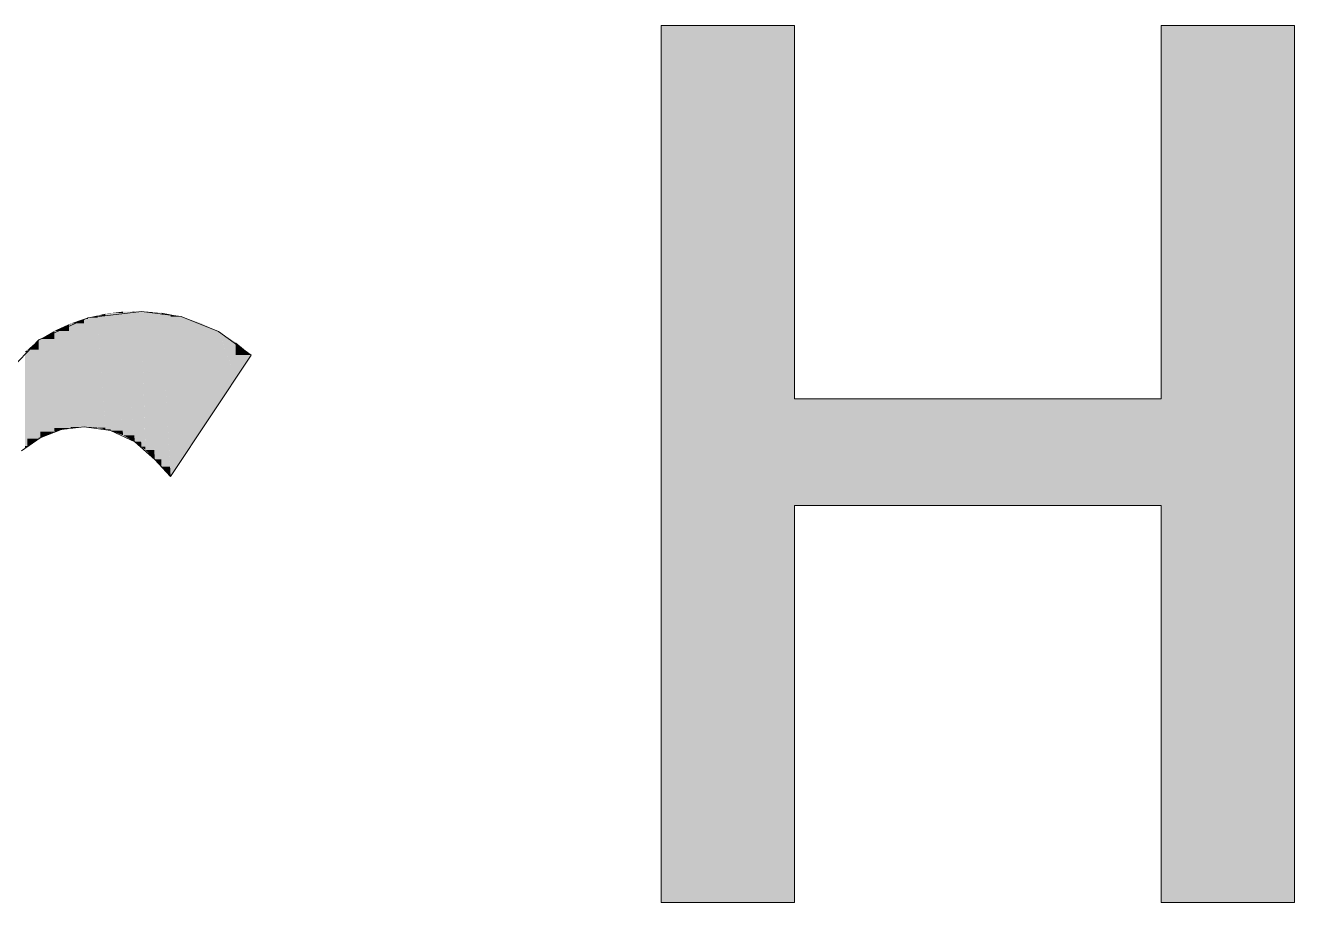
# Model space of a CAD drawing. Extents: x 885 to 2021, y 330 to 1122.
# Drawn here: x 1896.164 to 1899.059, y 650.97 to 652.97 of the extents above; entities that cross this region are included whole.
import ezdxf

# ---------------------------------------------------------------- set-up
doc = ezdxf.new("R2010")
doc.units = 0
doc.layers.add('P11_Plankopf_Ausführung_AF_4_800 Plankopf', color=7, linetype='Continuous', lineweight=25)

msp = doc.modelspace()

# ---------------------------------------------------------------- linework, layer by layer
at = {"layer": 'P11_Plankopf_Ausführung_AF_4_800 Plankopf', "color": 0, "linetype": 'Continuous', "lineweight": 13, "ltscale": 16.9}
for p, q in [((1897.9181, 652.9697), (1897.6136, 652.9697)), ((1897.6136, 652.9697), (1897.6136, 650.9697)), ((1897.9181, 652.1181), (1897.9181, 652.9697)), ((1899.0586, 652.9697), (1898.7544, 652.9697)), ((1898.7544, 652.9697), (1898.7544, 652.1181)), ((1899.0586, 650.9697), (1899.0586, 652.9697)), ((1896.3064, 652.3033), (1896.1945, 652.2525)), ((1896.4284, 652.3177), (1896.3064, 652.3033)), ((1896.5194, 652.3057), (1896.4284, 652.3177)), ((1896.6047, 652.2717), (1896.5194, 652.3057)), ((1896.6791, 652.2179), (1896.6047, 652.2717)), ((1896.1945, 652.2525), (1896.1081, 652.1617)), ((1896.4952, 651.9416), (1896.6791, 652.2179)), ((1898.7544, 652.1181), (1897.9181, 652.1181)), ((1896.2463, 652.0481), (1896.1978, 652.0294)), ((1896.2979, 652.0544), (1896.2463, 652.0481)), ((1896.3582, 652.0459), (1896.2979, 652.0544)), ((1896.4135, 652.0205), (1896.3582, 652.0459)), ((1896.1978, 652.0294), (1896.1553, 651.9996)), ((1896.4591, 651.9801), (1896.4135, 652.0205)), ((1896.4591, 651.9801), (1896.4952, 651.9416)), ((1897.9181, 651.8752), (1898.7544, 651.8752)), ((1897.9181, 650.9697), (1897.9181, 651.8752)), ((1898.7544, 651.8752), (1898.7544, 650.9697)), ((1897.6136, 650.9697), (1897.9181, 650.9697)), ((1898.7544, 650.9697), (1899.0586, 650.9697))]:
    msp.add_line(p, q, dxfattribs=at)
at = {"layer": 'P11_Plankopf_Ausführung_AF_4_800 Plankopf', "color": 0, "linetype": 'Continuous', "lineweight": 0, "ltscale": 0.0169}
for points in [[(1897.6136, 650.9697), (1897.9181, 650.9697), (1897.6136, 652.9697)], [(1897.9181, 652.1181), (1897.9181, 652.9697), (1897.6136, 652.9697)], [(1897.9181, 651.8752), (1897.7802, 651.8752), (1897.6136, 652.9697)], [(1897.9181, 652.1181), (1897.8505, 652.1181), (1897.6136, 652.9697)], [(1898.884, 652.1181), (1898.7544, 652.1181), (1898.7544, 652.9697)], [(1899.0586, 650.9697), (1899.0586, 652.9697), (1898.7544, 652.9697)], [(1896.2979, 652.2902), (1896.2674, 652.2902), (1896.2979, 652.3005)], [(1896.3064, 652.3005), (1896.2979, 652.3005), (1896.3064, 652.3033)], [(1896.3064, 652.0544), (1896.2979, 652.0544), (1896.2979, 652.3005)], [(1896.3064, 652.0538), (1896.3064, 652.3005), (1896.2979, 652.3005)], [(1896.3284, 652.3033), (1896.3064, 652.3033), (1896.3284, 652.3082)], [(1896.3283, 652.0538), (1896.3064, 652.0538), (1896.3064, 652.3033)], [(1896.3284, 652.0524), (1896.3284, 652.3033), (1896.3064, 652.3033)], [(1896.3465, 652.3082), (1896.3284, 652.3082), (1896.3465, 652.3123)], [(1896.3462, 652.0524), (1896.3284, 652.0524), (1896.3284, 652.3082)], [(1896.3465, 652.0485), (1896.3465, 652.3082), (1896.3284, 652.3082)], [(1896.3582, 652.3123), (1896.3465, 652.3123), (1896.3582, 652.3137)], [(1896.3581, 652.0485), (1896.3465, 652.0485), (1896.3465, 652.3123)], [(1896.3582, 652.0459), (1896.3582, 652.3123), (1896.3465, 652.3123)], [(1896.3868, 652.3137), (1896.3582, 652.3137), (1896.3868, 652.3171)], [(1896.3857, 652.0459), (1896.3582, 652.0459), (1896.3582, 652.3137)], [(1896.3868, 652.0352), (1896.3868, 652.3137), (1896.3582, 652.3137)], [(1896.3873, 652.0352), (1896.3868, 652.0352), (1896.3868, 652.3171)], [(1896.3873, 652.0349), (1896.3873, 652.3171), (1896.3868, 652.3171)], [(1896.3873, 652.3171), (1896.3868, 652.3171), (1896.3873, 652.3171)], [(1896.4135, 652.3171), (1896.3873, 652.3171), (1896.4135, 652.3175)], [(1896.4122, 652.0349), (1896.3873, 652.0349), (1896.3873, 652.3171)], [(1896.4135, 652.0205), (1896.4135, 652.3171), (1896.3873, 652.3171)], [(1896.4284, 652.3175), (1896.4135, 652.3175), (1896.4284, 652.3177)], [(1896.4279, 652.0205), (1896.4135, 652.0205), (1896.4135, 652.3175)], [(1896.4284, 652.0091), (1896.4284, 652.3175), (1896.4135, 652.3175)], [(1896.4375, 652.0091), (1896.4284, 652.0091), (1896.4284, 652.3177)], [(1896.4378, 652.3171), (1896.4284, 652.3171), (1896.4284, 652.3177)], [(1896.4378, 652.002), (1896.4378, 652.3171), (1896.4284, 652.3171)], [(1896.4577, 652.002), (1896.4378, 652.002), (1896.4378, 652.3171)], [(1896.4591, 652.3156), (1896.4378, 652.3156), (1896.4378, 652.3171)], [(1896.4591, 651.9801), (1896.4591, 652.3156), (1896.4378, 652.3156)], [(1896.4736, 651.9801), (1896.4591, 651.9801), (1896.4591, 652.3156)], [(1896.4743, 652.3145), (1896.4591, 652.3145), (1896.4591, 652.3156)], [(1896.4743, 651.9639), (1896.4743, 652.3145), (1896.4591, 652.3145)], [(1896.4939, 651.9639), (1896.4743, 651.9639), (1896.4743, 652.3145)], [(1896.4952, 652.3104), (1896.4745, 652.3104), (1896.4743, 652.3145)], [(1896.4952, 651.9416), (1896.4952, 652.3104), (1896.4745, 652.3104)], [(1896.5194, 651.978), (1896.4952, 651.978), (1896.4952, 652.3104)], [(1896.5194, 652.3057), (1896.4955, 652.3057), (1896.4952, 652.3104)], [(1896.5194, 651.978), (1896.5194, 652.3057), (1896.4955, 652.3057)], [(1896.5631, 652.0437), (1896.5194, 652.0437), (1896.5194, 652.3057)], [(1896.5631, 652.2913), (1896.5218, 652.2913), (1896.5194, 652.3057)], [(1896.2297, 652.2544), (1896.1978, 652.2544), (1896.2297, 652.273)], [(1896.23, 652.273), (1896.2297, 652.273), (1896.23, 652.2732)], [(1896.23, 652.0433), (1896.2297, 652.0433), (1896.2297, 652.273)], [(1896.23, 652.0433), (1896.23, 652.273), (1896.2297, 652.273)], [(1896.2634, 652.2732), (1896.23, 652.2732), (1896.2634, 652.2884)], [(1896.2634, 652.0516), (1896.23, 652.0516), (1896.23, 652.2732)], [(1896.2634, 652.0516), (1896.2634, 652.2732), (1896.23, 652.2732)], [(1896.2674, 652.2884), (1896.2634, 652.2884), (1896.2674, 652.2902)], [(1896.2674, 652.0519), (1896.2634, 652.0519), (1896.2634, 652.2884)], [(1896.2674, 652.0519), (1896.2674, 652.2884), (1896.2634, 652.2884)], [(1896.2979, 652.0544), (1896.2674, 652.0544), (1896.2674, 652.2902)], [(1896.2979, 652.0544), (1896.2979, 652.2902), (1896.2674, 652.2902)], [(1896.5631, 652.0437), (1896.5631, 652.2913), (1896.5218, 652.2913)], [(1896.6047, 652.1062), (1896.5631, 652.1062), (1896.5631, 652.2913)], [(1896.6047, 652.2717), (1896.5675, 652.2717), (1896.5631, 652.2913)], [(1896.6047, 652.1062), (1896.6047, 652.2717), (1896.5675, 652.2717)], [(1896.6436, 652.1645), (1896.6047, 652.1645), (1896.6047, 652.2717)], [(1896.6436, 652.2471), (1896.6137, 652.2471), (1896.6047, 652.2717)], [(1896.1945, 652.2302), (1896.1686, 652.2302), (1896.1945, 652.2525)], [(1896.1978, 652.2525), (1896.1945, 652.2525), (1896.1978, 652.2544)], [(1896.1978, 652.0294), (1896.1945, 652.0294), (1896.1945, 652.2525)], [(1896.1978, 652.0294), (1896.1978, 652.2525), (1896.1945, 652.2525)], [(1896.2297, 652.0432), (1896.1978, 652.0432), (1896.1978, 652.2544)], [(1896.2297, 652.0432), (1896.2297, 652.2544), (1896.1978, 652.2544)], [(1896.6436, 652.1645), (1896.6436, 652.2471), (1896.6137, 652.2471)], [(1896.6791, 652.2179), (1896.6436, 652.2179), (1896.6436, 652.2471)], [(1896.1686, 652.2252), (1896.1627, 652.2252), (1896.1686, 652.2302)], [(1896.1686, 652.0107), (1896.1627, 652.0107), (1896.1627, 652.2252)], [(1896.1686, 652.0107), (1896.1686, 652.2252), (1896.1627, 652.2252)], [(1896.1945, 652.0273), (1896.1686, 652.0273), (1896.1686, 652.2302)], [(1896.1945, 652.0273), (1896.1945, 652.2302), (1896.1686, 652.2302)], [(1896.6436, 652.1645), (1896.6791, 652.2179), (1896.6436, 652.2179)], [(1896.6047, 652.1062), (1896.6436, 652.1645), (1896.6047, 652.1645)], [(1896.5631, 652.0437), (1896.6047, 652.1062), (1896.5631, 652.1062)], [(1897.9181, 651.8752), (1897.9181, 652.1181), (1897.8505, 652.1181)], [(1897.9181, 651.8752), (1898.7544, 651.8752), (1897.9181, 652.1181)], [(1898.7544, 651.8752), (1898.7544, 652.1181), (1897.9181, 652.1181)], [(1899.0586, 650.9697), (1898.884, 652.1181), (1898.7544, 652.1181)], [(1898.8188, 651.8752), (1898.7544, 651.8752), (1898.7544, 652.1181)], [(1896.1978, 652.0294), (1896.2297, 652.0432), (1896.1978, 652.0432)], [(1896.2297, 652.0432), (1896.23, 652.0433), (1896.2297, 652.0433)], [(1896.23, 652.0433), (1896.2634, 652.0516), (1896.23, 652.0516)], [(1896.2634, 652.0516), (1896.2674, 652.0519), (1896.2634, 652.0519)], [(1896.2674, 652.0519), (1896.2979, 652.0544), (1896.2674, 652.0544)], [(1896.3064, 652.0538), (1896.3064, 652.0544), (1896.2979, 652.0544)], [(1896.3284, 652.0524), (1896.3283, 652.0538), (1896.3064, 652.0538)], [(1896.3465, 652.0485), (1896.3462, 652.0524), (1896.3284, 652.0524)], [(1896.3582, 652.0459), (1896.3581, 652.0485), (1896.3465, 652.0485)], [(1896.3868, 652.0352), (1896.3857, 652.0459), (1896.3582, 652.0459)], [(1896.5194, 651.978), (1896.5631, 652.0437), (1896.5194, 652.0437)], [(1896.1627, 652.0054), (1896.1686, 652.0107), (1896.1627, 652.0107)], [(1896.1686, 652.0107), (1896.1945, 652.0273), (1896.1686, 652.0273)], [(1896.1945, 652.0273), (1896.1978, 652.0294), (1896.1945, 652.0294)], [(1896.3873, 652.0349), (1896.3873, 652.0352), (1896.3868, 652.0352)], [(1896.4135, 652.0205), (1896.4122, 652.0349), (1896.3873, 652.0349)], [(1896.4284, 652.0091), (1896.4279, 652.0205), (1896.4135, 652.0205)], [(1896.4378, 652.002), (1896.4375, 652.0091), (1896.4284, 652.0091)], [(1896.4591, 651.9801), (1896.4577, 652.002), (1896.4378, 652.002)], [(1896.4743, 651.9639), (1896.4736, 651.9801), (1896.4591, 651.9801)], [(1896.4952, 651.9416), (1896.4939, 651.9639), (1896.4743, 651.9639)], [(1896.4952, 651.9416), (1896.5194, 651.978), (1896.4952, 651.978)], [(1897.9181, 650.9697), (1897.9181, 651.8752), (1897.7802, 651.8752)], [(1898.7544, 650.9697), (1899.0586, 650.9697), (1898.7544, 651.8752)], [(1899.0586, 650.9697), (1898.8188, 651.8752), (1898.7544, 651.8752)]]:
    msp.add_solid(points, dxfattribs=at)

doc.saveas('drawing.dxf')
